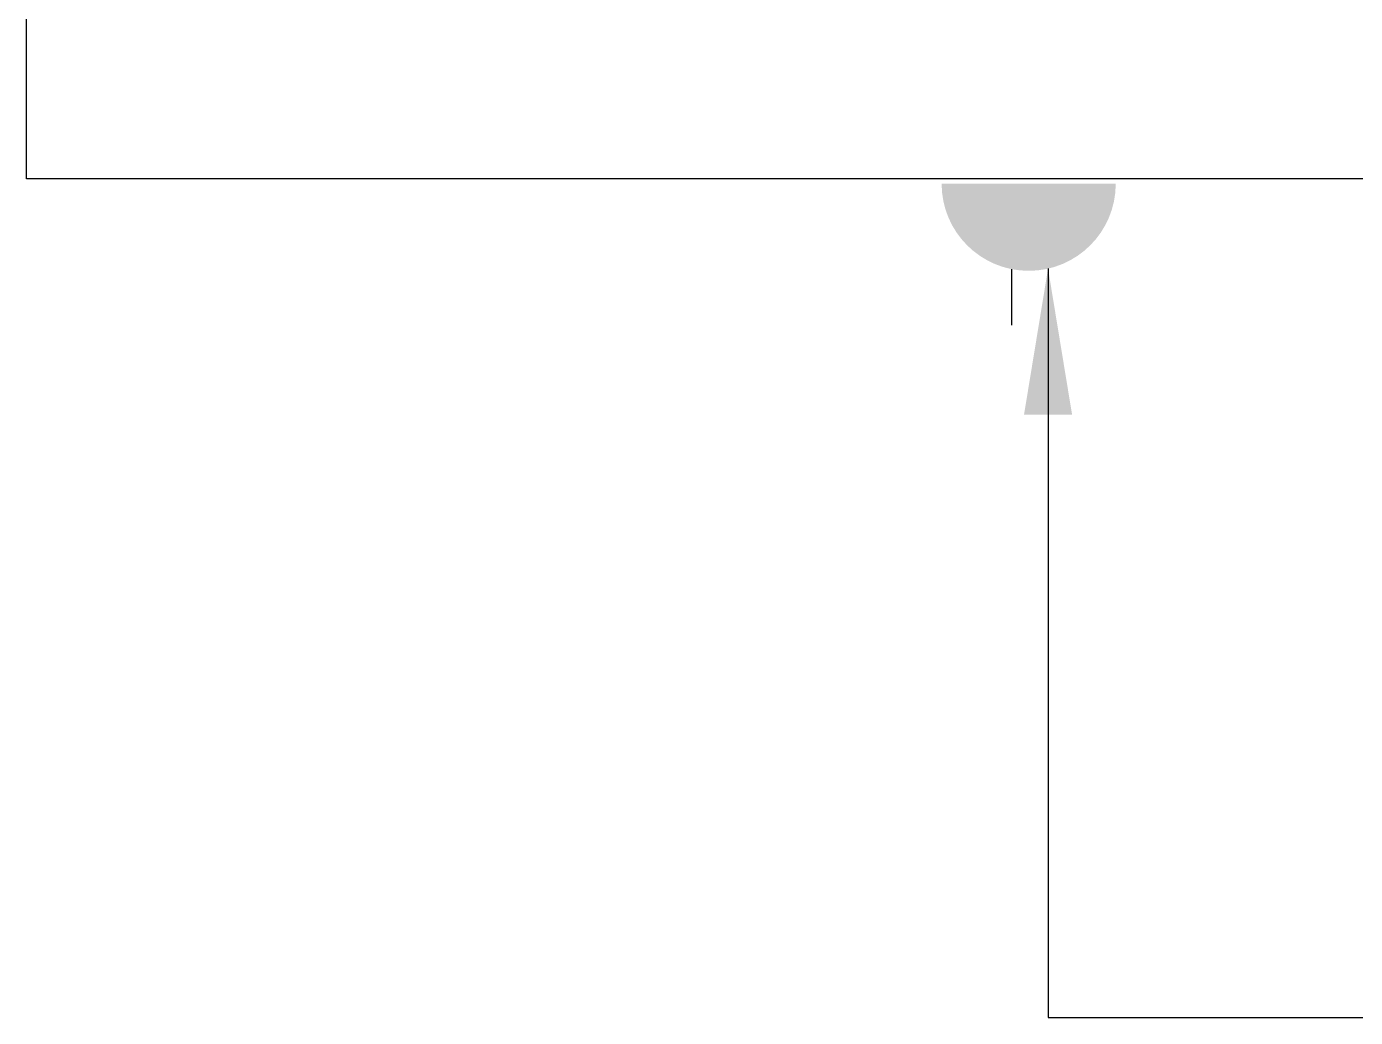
# Model space of a CAD drawing. Header units: millimetres. Extents: x -1705246 to 222838, y -3231245 to 126310.
# Drawn here: x 160096 to 161688, y 2420 to 3608 of the extents above; entities that cross this region are included whole.
import ezdxf

# ---------------------------------------------------------------- set-up
doc = ezdxf.new("R2010")
doc.units = ezdxf.units.MM
doc.styles.get("Standard").update_dxf_attribs({"font": ''})
doc.styles.get('Standard').set_extended_font_data('SimSun')
doc.dimstyles.new('ISO-25', dxfattribs={"dimscale": 70, "dimtxt": 2.5, "dimasz": 2.5, "dimexe": 1.25, "dimexo": 0.625, "dimtad": 1, "dimdec": 0, "dimtxsty": 'Standard', "dimblk": 'ARCHTICK', "dimcen": 2.5, "dimclrd": 251, "dimclre": 251, "dimclrt": 3, "dimadec": 0, "dimazin": 0, "dimtfac": 1, "dimtdec": 0, "dimtix": 1, "dimtmove": 2, "dimatfit": 3, "dimfxl": 1, "dimarcsym": 0})

# ---------------------------------------------------------------- blocks, each defined once
blk = doc.blocks.new('_ArchTick')
at = {"color": 0, "linetype": 'ByBlock', "const_width": 0.15}
blk.add_lwpolyline([(-0.5, -0.5), (0.5, 0.5)], dxfattribs=at)

msp = doc.modelspace()

# ---------------------------------------------------------------- hatches: boundary and pattern name
msp.add_hatch(color=5).paths.add_polyline_path([(161401.1, 3419.1), (161192.5, 3419.1, 1)])

# ---------------------------------------------------------------- linework, layer by layer
at = {"color": 250}
for p, q in [((160096.2, 3425), (160096.2, 3760)), ((165026.2, 3425), (160096.2, 3425))]:
    msp.add_line(p, q, dxfattribs=at)
at = {"color": 5}
for p, q in [((161276.1, 3316.9), (161276.1, 3249.8)), ((161320, 3317.5), (161320, 3249.8))]:
    msp.add_line(p, q, dxfattribs=at)

# ---------------------------------------------------------------- leaders
at = {"color": 3}
msp.add_leader([(161320, 3317.5), (161320, 2420), (164620, 2420)], dimstyle='ISO-25', override={"dimgap": 0.625, "dimtad": 0}, dxfattribs=at)

doc.saveas('drawing.dxf')
